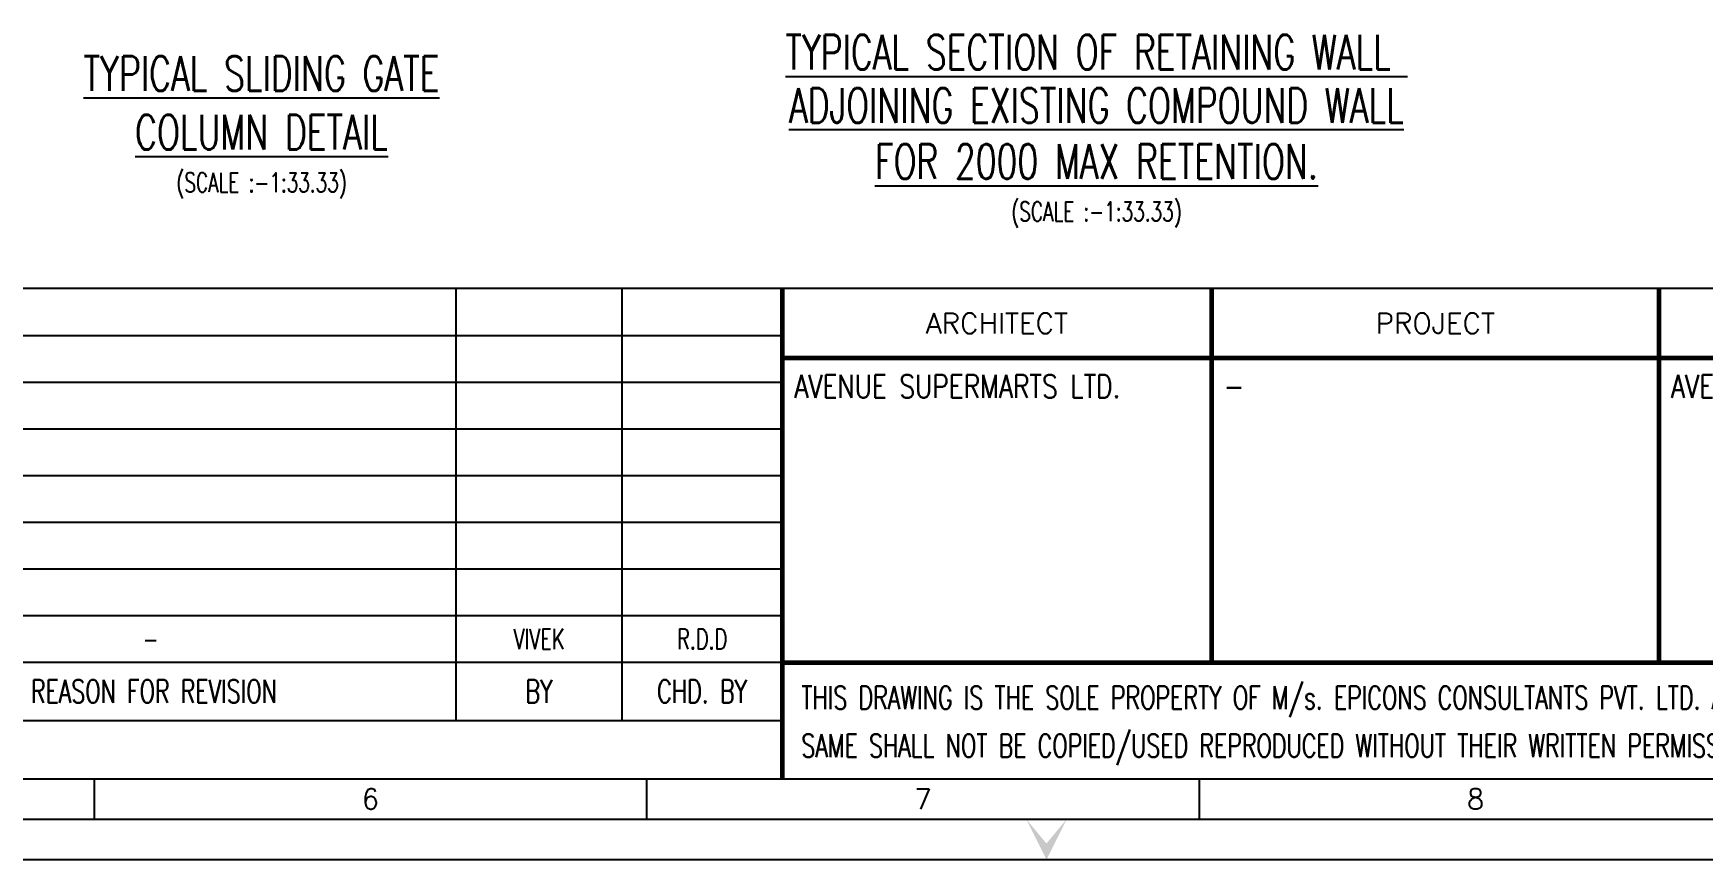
# Model space of a CAD drawing. Header units: millimetres. Extents: x 2843046 to 3042813, y -234641 to -168101.
# Drawn here: x 2879146 to 2900801, y -230084 to -219364 of the extents above; entities that cross this region are included whole.
import ezdxf
from ezdxf.enums import TextEntityAlignment as Align

# ---------------------------------------------------------------- set-up
doc = ezdxf.new("R2010")
doc.units = ezdxf.units.MM
doc.header["$MEASUREMENT"] = 0
for name, color, linetype in [('PNA', 8, 'Continuous'), ('S-TEXT', 2, 'Continuous'), ('S-TITIL', 6, 'Continuous'), ('SHEET', 7, 'Continuous'), ('TEXT', 7, 'Continuous'), ('TEXT (SHEET)', 4, 'Continuous')]:
    doc.layers.add(name, color=color, linetype=linetype)
doc.styles.add('ROMANS', font='simplex.shx', dxfattribs={"width": 0.7})

# ---------------------------------------------------------------- blocks, each defined once
blk = doc.blocks.new('FOLDER')
at = {"layer": 'PNA'}
for points in [[(-1250, 2500), (0, 0), (0, 1000)], [(1250, 2500), (0, 0), (0, 1000)]]:
    blk.add_solid(points, dxfattribs=at)
blk = doc.blocks.new('zw$C05B')
at = {"color": 1}
for p, q in [((81765, 6957), (1968, 6957)), ((16829, 2405), (43026, 2405)), ((16829, 1697), (43026, 1697))]:
    blk.add_line(p, q, dxfattribs=at)
for p, q in [((39052, 1697), (39052, 6957)), ((41075, 1697), (41075, 6957))]:
    blk.add_line(p, q)
at = {"color": 5, "linetype": 'ByBlock', "lineweight": -2}
for p, q in [((16841, 6388), (43026, 6388)), ((16841, 5819), (43026, 5819)), ((16841, 5250), (43026, 5250)), ((16841, 4681), (43026, 4681)), ((16841, 4112), (43026, 4112)), ((16841, 3543), (43026, 3543)), ((16841, 2974), (43026, 2974))]:
    blk.add_line(p, q, dxfattribs=at)
at = {"flags": 128}
blk.add_lwpolyline([(0, 0), (82749, 0), (82749, 58210), (0, 58210)], close=True, dxfattribs=at)
at = {"color": 1, "const_width": 56.6}
for points in [[(43026, 984), (43026, 6957)], [(48258, 2400), (48258, 6957)], [(53706, 2400), (53706, 6957)], [(43026, 6111), (58846, 6111)], [(43026, 2400), (58846, 2400)]]:
    blk.add_lwpolyline(points, dxfattribs=at)
at = {"layer": 'PNA'}
for p, q in [((34643, 984), (34643, 492)), ((41374, 984), (41374, 492)), ((48106, 984), (48106, 492))]:
    blk.add_line(p, q, dxfattribs=at)
at = {"layer": 'PNA', "color": 1}
for points in [[(984, 492), (82257, 492), (82257, 57718), (984, 57718)], [(1968, 984), (81765, 984), (81765, 57226), (1968, 57226)]]:
    blk.add_lwpolyline(points, close=True, dxfattribs=at)
at = {"layer": 'PNA', "xscale": 0.1967862009743818, "yscale": 0.1967862009743818, "zscale": 0.1967862009743818}
blk.add_blockref('FOLDER', (46245, 0), dxfattribs=at)
at = {"layer": 'PNA', "style": 'ROMANS'}
for s, p in [('6', (38009, 738)), ('7', (44741, 738)), ('8', (51473, 738))]:
    blk.add_text(s, height=246, dxfattribs=at).set_placement(p, align=Align.MIDDLE)
at = {"layer": 'TEXT (SHEET)', "color": 2, "style": 'ROMANS'}
for s, p in [('ARCHITECT', (45642, 6534)), ('PROJECT', (50982, 6534))]:
    blk.add_text(s, height=249.9, dxfattribs=at).set_placement(p, align=Align.MIDDLE_CENTER)
at = {"layer": 'TEXT (SHEET)', "color": 4, "style": 'ROMANS', "width": 0.7}
for s, height, p in [('REASON FOR REVISION', 283.06, (35371, 2051)), ('BY', 283.1, (40063, 2051)), ('CHD. BY', 283.1, (42050, 2051))]:
    blk.add_text(s, height=height, dxfattribs=at).set_placement(p, align=Align.MIDDLE_CENTER)
for s, p in [('THIS DRAWING IS THE SOLE PROPERTY OF M/s. EPICONS CONSULTANTS PVT. LTD. AND', (43259, 1832)), ('SAME SHALL NOT BE COPIED/USED REPRODUCED WITHOUT THEIR WRITTEN PERMISSION.', (43259, 1247))]:
    blk.add_text(s, height=283.06, dxfattribs=at).set_placement(p)

msp = doc.modelspace()

# ---------------------------------------------------------------- block references
at = {"layer": 'SHEET', "xscale": 1.064813359128304, "yscale": 1.064813359128304, "zscale": 1.064813359128304}
msp.add_blockref('zw$C05B', (2843046.1, -230083.7, 153353), dxfattribs=at)

# ---------------------------------------------------------------- texts
at = {"layer": 'S-TEXT', "style": 'ROMANS', "width": 0.7}
for p in [(2882105.8, -221296.9, 153353), (2892937.3, -221675.1)]:
    msp.add_text('(SCALE :-1:33.33)', height=250, dxfattribs=at).set_placement(p, align=Align.MIDDLE_CENTER)
at = {"layer": 'S-TEXT', "style": 'ROMANS', "width": 0.8}
for s, height, p in [('AVENUE SUPERMARTS LTD.', 296.635, (2889017.5, -223943.3, 153353)), ('AVENUE SUPERMARTS LTD.', 296.635, (2900390.1, -223943.3, 153353)), ('-', 296.6, (2894589.4, -223943.3, 153353))]:
    msp.add_text(s, height=height, dxfattribs=at).set_placement(p, align=Align.MIDDLE_LEFT)
at = {"layer": 'S-TITIL', "style": 'ROMANS', "width": 0.7}
for s, p in [('%%UTYPICAL SECTION OF RETAINING WALL ', (2892937.3, -219606.4)), ('%%UTYPICAL SLIDING GATE', (2882105.8, -219885.2, 153353)), ('%%UADJOINING EXISTING COMPOUND WALL', (2892937.3, -220297.9)), ('%%UCOLUMN DETAIL', (2882105.8, -220646.9, 153353)), ('%%UFOR 2000 MAX RETENTION.', (2892937.3, -221025.1))]:
    msp.add_text(s, height=450, dxfattribs=at).set_placement(p, align=Align.MIDDLE_CENTER)
at = {"layer": 'TEXT', "color": 2, "style": 'ROMANS', "width": 0.7}
for s, height, p in [('VIVEK', 261.86, (2885705.7, -227220.3, 153353)), ('R.D.D', 261.86, (2887821.6, -227220.3, 153353)), ('-', 261.9, (2880667.8, -227220.3, 153353))]:
    msp.add_text(s, height=height, dxfattribs=at).set_placement(p, align=Align.MIDDLE_CENTER)

doc.saveas('drawing.dxf')
